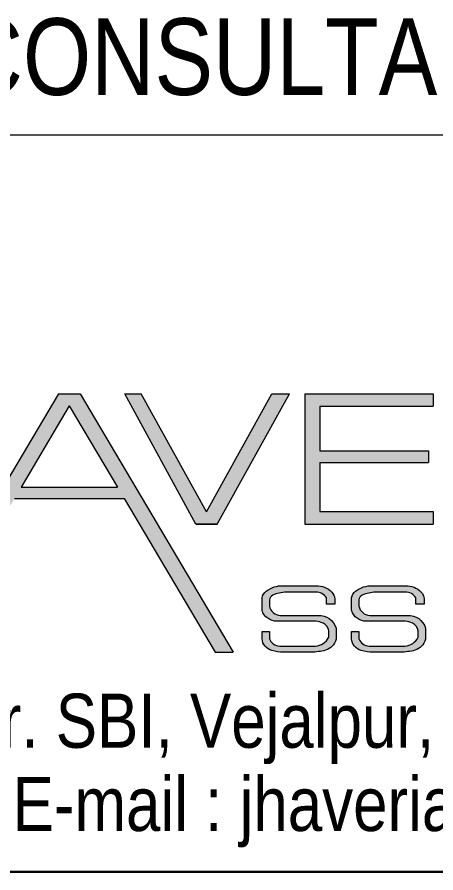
# Model space of a CAD drawing. Header units: millimetres. Extents: x 1112055 to 3390982, y -148532 to 766891.
# Drawn here: x 2535614 to 2537055, y 146448 to 149388 of the extents above; entities that cross this region are included whole.
import ezdxf

# ---------------------------------------------------------------- set-up
doc = ezdxf.new("R2010")
doc.units = ezdxf.units.MM
doc.layers.add('B TITLE BLOCK', color=250, linetype='Continuous', lineweight=0)
doc.layers.add('P_TITLE BLOCK TEXT', color=7, linetype='Continuous', lineweight=9)
doc.layers.add('FORMAT TEXT', color=7, linetype='Continuous')
doc.styles.add('SWINC', font='swissc.ttf')

msp = doc.modelspace()

# ---------------------------------------------------------------- hatches: boundary and pattern name
at = {"layer": 'P_TITLE BLOCK TEXT'}
h = msp.add_hatch(color=7, dxfattribs=at)
h.paths.add_polyline_path([(2535831.61826122, 148093.4981091651), (2535756.365859791, 148093.4981091651), (2535229.712223756, 147205.9909874747), (2535291.808004781, 147205.9909874747), (2535604.940502106, 147733.6761725821), (2535983.043618905, 147733.6761725821), (2536296.17611623, 147205.9909874747), (2536358.271897255, 147205.9909874747)])
h.paths.add_polyline_path([(2535793.9920605, 148052.2624178094), (2535959.895095317, 147772.6856431956), (2535628.089025695, 147772.6856431956)], flags=16)
for points in [[(2536551.278056727, 148093.4981091651), (2536490.974455677, 148093.4981091651), (2536265.830001526, 147688.3667257378), (2536040.685547385, 148093.4981091651), (2535984.868099401, 148093.4981091651), (2536229.053651819, 147646.0311153832), (2536302.606351232, 147646.0311153832)], [(2537046.144806381, 148093.4981091651), (2536603.945626265, 148093.4981091651), (2536603.945626265, 147646.0311153832), (2537046.144806381, 147646.0311153832), (2537046.144806381, 147689.003591113), (2536656.356418202, 147689.003591113), (2536656.356418202, 147858.0560761518), (2537029.75742597, 147858.0560761518), (2537029.75742597, 147898.1400471047), (2536656.356418202, 147898.1400471047), (2536656.356418202, 148051.0197528433), (2537046.144806381, 148051.0197528433)]]:
    msp.add_hatch(color=7, dxfattribs=at).paths.add_polyline_path(points)
h = msp.add_hatch(color=7, dxfattribs=at)
edge = h.paths.add_edge_path()
edge.add_line((2536678.725602919, 147371.0970608802), (2536678.725602919, 147392.6105171847))
edge.add_arc((2536642.361206669, 147368.9787190625), 43.36855078691923, 33.01826321564511, 89.55826277277895)
edge.add_line((2536642.695564867, 147412.3459809249), (2536539.923231843, 147412.3459809249))
edge.add_arc((2536545.415503123, 147285.9014119209), 126.563794488473, 92.48714741873879, 114.0429537283691)
edge.add_arc((2536501.741908724, 147383.7963323533), 19.3686532974727, 114.0429537294062, 173.3691583151758)
edge.add_line((2536482.502817144, 147386.0328666861), (2536482.502817144, 147364.4532486314))
edge.add_arc((2536522.026959181, 147372.4034027843), 40.31578790872518, 191.3730973809643, 266.989319789544)
edge.add_line((2536519.909489146, 147332.1432602716), (2536650.127205427, 147332.1432602716))
edge.add_arc((2536653.778722114, 147272.3538161113), 59.90084479320168, 15.593509061330622, 93.49488039938291, ccw=False)
edge.add_line((2536711.474798074, 147288.4558043651), (2536711.618771759, 147250.1466837119))
edge.add_arc((2536659.714066132, 147263.7239778527), 53.65110793494174, 286.83610795885704, 345.3409580231924, ccw=False)
edge.add_arc((2536622.668705109, 147424.7865820037), 218.8261384187173, 270.9573158560145, 283.9044309719972, ccw=False)
edge.add_line((2536626.32475075, 147205.9909874747), (2536530.709604122, 147205.9909874747))
edge.add_arc((2536534.061597365, 147376.8654711534), 170.9073580336895, 255.2817551210301, 268.87619010347515, ccw=False)
edge.add_arc((2536502.05711243, 147255.0297056012), 44.93815218259383, 183.4260365920886, 255.2817551212632, ccw=False)
edge.add_line((2536457.199274852, 147252.3442020016), (2536457.199274852, 147276.5695066491))
edge.add_line((2536457.199274852, 147276.5695066456), (2536482.502817149, 147276.5695066456))
edge.add_line((2536482.502817144, 147276.5695066456), (2536482.502817144, 147252.3294638176))
edge.add_arc((2536516.326390988, 147263.7211658754), 35.69040519496345, 198.6134072769036, 234.8504137460179)
edge.add_arc((2536521.493425226, 147271.0596035926), 44.66542113087456, 234.8504137462263, 265.2644397945826)
edge.add_line((2536517.805979885, 147226.5466550176), (2536641.022877236, 147226.5466550176))
edge.add_arc((2536636.598866518, 147282.0079521928), 55.63746359915737, 274.5606862053867, 333.2673842339913)
edge.add_line((2536686.289545835, 147256.9806921697), (2536686.57184479, 147278.9703622308))
edge.add_arc((2536652.013357687, 147274.0838957141), 34.90224327661345, 8.048099003175661, 64.75619501759226)
edge.add_arc((2536634.789226073, 147237.5532739176), 75.28982848682053, 64.75619501777959, 84.27045226384784)
edge.add_line((2536642.305627382, 147312.4669708247), (2536508.626184665, 147312.4669708247))
edge.add_arc((2536506.772816283, 147363.9863635024), 51.55271860665086, 195.9277156249536, 272.0602807550699, ccw=False)
edge.add_line((2536457.199274852, 147349.8390391754), (2536457.199274852, 147392.2797084255))
edge.add_arc((2536494.537834386, 147385.4819093889), 37.9523135023284, 127.42578174409411, 169.6818301060569, ccw=False)
edge.add_arc((2536527.096990931, 147342.9359914849), 91.52706320381168, 88.3567074096274, 127.42578174509751, ccw=False)
edge.add_line((2536529.721706516, 147434.425412551), (2536643.109722278, 147434.425412551))
edge.add_arc((2536643.541074096, 147358.5002763053), 75.92636155025974, 45.300427081282805, 90.32550976596679, ccw=False)
edge.add_arc((2536673.331981328, 147388.6052469558), 33.57299790848978, 1.8933564716198816, 45.30042708078719, ccw=False)
edge.add_line((2536706.886650188, 147389.7144749884), (2536706.886650188, 147371.0970608787))
edge.add_line((2536706.886650188, 147371.0970608802), (2536678.725602924, 147371.0970608802))
h = msp.add_hatch(color=7, dxfattribs=at)
edge = h.paths.add_edge_path()
edge.add_line((2536986.336897327, 147371.0970608802), (2536986.336897327, 147392.6105171847))
edge.add_arc((2536949.972501077, 147368.9787190625), 43.36855078691923, 33.01826321564511, 89.55826277277895)
edge.add_line((2536950.306859274, 147412.3459809249), (2536847.534526251, 147412.3459809249))
edge.add_arc((2536853.026797541, 147285.9014119209), 126.563794488473, 92.48714741873879, 114.0429537283691)
edge.add_arc((2536809.353203132, 147383.7963323533), 19.3686532974727, 114.0429537294062, 173.3691583151758)
edge.add_line((2536790.114111563, 147386.0328666861), (2536790.114111563, 147364.4532486314))
edge.add_arc((2536829.63825359, 147372.4034027843), 40.31578790872518, 191.3730973809643, 266.989319789544)
edge.add_line((2536827.520783565, 147332.1432602716), (2536957.738499847, 147332.1432602716))
edge.add_arc((2536961.390016533, 147272.3538161113), 59.90084479320168, 15.593509061330622, 93.49488039938291, ccw=False)
edge.add_line((2537019.086092492, 147288.4558043651), (2537019.230066178, 147250.1466837119))
edge.add_arc((2536967.325360551, 147263.7239778527), 53.65110793494174, 286.83610795885704, 345.3409580231924, ccw=False)
edge.add_arc((2536930.279999517, 147424.7865820037), 218.8261384187173, 270.9573158560145, 283.9044309719972, ccw=False)
edge.add_line((2536933.936045159, 147205.9909874747), (2536838.320898531, 147205.9909874747))
edge.add_arc((2536841.672891773, 147376.8654711534), 170.9073580336895, 255.2817551210301, 268.87619010347515, ccw=False)
edge.add_arc((2536809.668406838, 147255.0297056012), 44.93815218259383, 183.4260365920886, 255.2817551212632, ccw=False)
edge.add_line((2536764.81056926, 147252.3442020016), (2536764.81056926, 147276.5695066491))
edge.add_line((2536764.81056926, 147276.5695066456), (2536790.114111558, 147276.5695066456))
edge.add_line((2536790.114111563, 147276.5695066456), (2536790.114111563, 147252.3294638176))
edge.add_arc((2536823.937685397, 147263.7211658754), 35.69040519496345, 198.6134072769036, 234.8504137460179)
edge.add_arc((2536829.104719635, 147271.0596035926), 44.66542113087456, 234.8504137462263, 265.2644397945826)
edge.add_line((2536825.417274293, 147226.5466550176), (2536948.634171644, 147226.5466550176))
edge.add_arc((2536944.210160927, 147282.0079521928), 55.63746359915737, 274.5606862053867, 333.2673842339913)
edge.add_line((2536993.900840243, 147256.9806921697), (2536994.183139198, 147278.9703622308))
edge.add_arc((2536959.624652095, 147274.0838957141), 34.90224327661345, 8.048099003175661, 64.75619501759226)
edge.add_arc((2536942.400520481, 147237.5532739176), 75.28982848682053, 64.75619501777959, 84.27045226384784)
edge.add_line((2536949.91692179, 147312.4669708247), (2536816.237479072, 147312.4669708247))
edge.add_arc((2536814.384110692, 147363.9863635024), 51.55271860665086, 195.9277156249536, 272.0602807550699, ccw=False)
edge.add_line((2536764.81056926, 147349.8390391754), (2536764.81056926, 147392.2797084255))
edge.add_arc((2536802.149128795, 147385.4819093889), 37.9523135023284, 127.42578174409411, 169.6818301060569, ccw=False)
edge.add_arc((2536834.70828534, 147342.9359914849), 91.52706320381168, 88.3567074096274, 127.42578174509751, ccw=False)
edge.add_line((2536837.333000924, 147434.425412551), (2536950.721016685, 147434.425412551))
edge.add_arc((2536951.152368515, 147358.5002763053), 75.92636155025974, 45.300427081282805, 90.32550976596679, ccw=False)
edge.add_arc((2536980.943275747, 147388.6052469558), 33.57299790848978, 1.8933564716198816, 45.30042708078719, ccw=False)
edge.add_line((2537014.497944596, 147389.7144749884), (2537014.497944596, 147371.0970608787))
edge.add_line((2537014.497944596, 147371.0970608802), (2536986.336897333, 147371.0970608802))

# ---------------------------------------------------------------- linework, layer by layer
at = {"layer": 'B TITLE BLOCK', "color": 250, "lineweight": 0}
msp.add_line((2542423.742789106, 148982.6156493643), (2533640.342278655, 148982.6156493643), dxfattribs=at)
at = {"layer": 'B TITLE BLOCK', "color": 250, "lineweight": 0, "const_width": 7.323781844272357}
msp.add_lwpolyline([(2533640.342278655, 146451.3891924395), (2542423.742789106, 146451.3891924395)], dxfattribs=at)
at = {"layer": 'P_TITLE BLOCK TEXT', "color": 7}
for points in [[(2535756.365859791, 148093.4981091637), (2535229.712223756, 147205.990987473)], [(2535831.61826122, 148093.4981091637), (2536358.271897255, 147205.990987473)], [(2535984.868099401, 148093.4981091637), (2536040.685547385, 148093.4981091637)], [(2536302.606351232, 147646.0311153815), (2536229.053651819, 147646.0311153815), (2535984.868099401, 148093.4981091637)], [(2536265.830001526, 147688.3667257362), (2536040.685547385, 148093.4981091637)], [(2536265.830001526, 147688.3667257362), (2536490.974455677, 148093.4981091637)], [(2536302.606351232, 147646.0311153815), (2536551.278056727, 148093.4981091637)], [(2536490.974455677, 148093.4981091637), (2536551.278056727, 148093.4981091637)], [(2536603.945626265, 148093.4981091637), (2537046.144806381, 148093.4981091637)], [(2536603.945626265, 148093.4981091637), (2536603.945626265, 147646.0311153815)], [(2537046.144806381, 148093.4981091637), (2537046.144806381, 148051.0197528418)], [(2536656.356418202, 148051.0197528418), (2536656.356418202, 147898.1400471031)], [(2536656.356418202, 148051.0197528418), (2537046.144806381, 148051.0197528418)], [(2536656.356418202, 147898.1400471031), (2537029.75742597, 147898.1400471031)], [(2537029.75742597, 147898.1400471031), (2537029.75742597, 147858.0560761501)], [(2536656.356418202, 147858.0560761501), (2536656.356418202, 147689.0035911112)], [(2536656.356418202, 147858.0560761501), (2537029.75742597, 147858.0560761501)], [(2535983.043618905, 147733.6761725807), (2536296.17611623, 147205.990987473)], [(2536656.356418202, 147689.0035911112), (2537046.144806381, 147689.0035911112)], [(2537046.144806381, 147689.0035911112), (2537046.144806381, 147646.0311153815)], [(2536229.053651819, 147646.0311153815), (2536302.606351232, 147646.0311153815)], [(2536603.945626265, 147646.0311153815), (2537046.144806381, 147646.0311153815)], [(2536296.17611623, 147205.990987473), (2536358.271897255, 147205.990987473)]]:
    msp.add_lwpolyline(points, dxfattribs=at)
at = {"layer": 'P_TITLE BLOCK TEXT'}
for points in [[(2535756.365859791, 148093.4981091637), (2535831.61826122, 148093.4981091637)], [(2535793.9920605, 148052.2624178079), (2535628.089025695, 147772.685643194)], [(2535793.9920605, 148052.2624178079), (2535959.895095317, 147772.685643194)], [(2535628.089025695, 147772.685643194), (2535959.895095317, 147772.685643194)], [(2535604.940502106, 147733.6761725807), (2535983.043618905, 147733.6761725807)]]:
    msp.add_lwpolyline(points, dxfattribs=at)
at = {"layer": 'P_TITLE BLOCK TEXT', "color": 7}
for points in [[(2536678.725602919, 147371.0970608784), (2536678.725602919, 147392.6105171749, 0.2518321425504549), (2536642.695564867, 147412.3459809234), (2536539.923231842, 147412.3459809234, 0.0943332803251045), (2536493.850704899, 147401.484566656, 0.2648005950274), (2536482.502817144, 147386.0328666846), (2536482.502817144, 147364.4532486284, 0.342455608626355), (2536519.909489146, 147332.14326027), (2536650.127205429, 147332.14326027, -0.3536343318604639), (2536711.474798074, 147288.4558043636), (2536711.618771764, 147250.1466837065, -0.2609690833415413), (2536675.25330719, 147212.3725088426, -0.0565526202682377), (2536626.32475075, 147205.990987473), (2536530.709604125, 147205.990987473, -0.0593865794242292), (2536490.639858464, 147211.5661135587, -0.324223828793496), (2536457.199274852, 147252.3442019998), (2536457.199274852, 147276.5695066435), (2536482.502817144, 147276.5695066435), (2536482.502817144, 147252.329463812, 0.1594446921200951), (2536495.778957215, 147234.5388426529, 0.1334907776809275), (2536517.805979885, 147226.5466550159), (2536641.022877237, 147226.5466550159, 0.2619100095917326), (2536686.289545835, 147256.980692168), (2536686.571844789, 147278.9703622274, 0.2526122615055632), (2536666.898150341, 147305.6530188117, 0.085353380822099), (2536642.305627382, 147312.4669708233), (2536508.626184663, 147312.4669708233, -0.3449747456290864), (2536457.199274852, 147349.8390391739), (2536457.199274852, 147392.2797084285, -0.1864948836794344), (2536471.472951709, 147415.6214065188, -0.172141735516322), (2536529.721706516, 147434.4254125492), (2536643.109722276, 147434.4254125492, -0.1990261439851543), (2536696.946872341, 147412.4690922313, -0.1916967583265429), (2536706.886650188, 147389.7144749869), (2536706.886650188, 147371.0970608784)], [(2536986.336897327, 147371.0970608784), (2536986.336897327, 147392.6105171749, 0.2518321425504549), (2536950.306859274, 147412.3459809234), (2536847.534526251, 147412.3459809234, 0.0943332803251045), (2536801.461999306, 147401.484566656, 0.2648005950274), (2536790.114111563, 147386.0328666846), (2536790.114111563, 147364.4532486284, 0.342455608626355), (2536827.520783565, 147332.14326027), (2536957.738499837, 147332.14326027, -0.3536343318604639), (2537019.086092492, 147288.4558043636), (2537019.230066171, 147250.1466837065, -0.2609690833415413), (2536982.8646016, 147212.3725088426, -0.0565526202682377), (2536933.936045159, 147205.990987473), (2536838.320898535, 147205.990987473, -0.0593865794242292), (2536798.251152873, 147211.5661135587, -0.324223828793496), (2536764.81056926, 147252.3442019998), (2536764.81056926, 147276.5695066435), (2536790.114111563, 147276.5695066435), (2536790.114111563, 147252.329463812, 0.1594446921200951), (2536803.390251624, 147234.5388426529, 0.1334907776809275), (2536825.417274293, 147226.5466550159), (2536948.634171645, 147226.5466550159, 0.2619100095917326), (2536993.900840243, 147256.980692168), (2536994.183139198, 147278.9703622274, 0.2526122615055632), (2536974.509444759, 147305.6530188117, 0.085353380822099), (2536949.91692179, 147312.4669708233), (2536816.237479072, 147312.4669708233, -0.3449747456290864), (2536764.81056926, 147349.8390391739), (2536764.81056926, 147392.2797084285, -0.1864948836794344), (2536779.084246127, 147415.6214065188, -0.172141735516322), (2536837.333000924, 147434.4254125492), (2536950.721016685, 147434.4254125492, -0.1990261439851543), (2537004.55816675, 147412.4690922313, -0.1916967583265429), (2537014.497944596, 147389.7144749869), (2537014.497944596, 147371.0970608784)]]:
    msp.add_lwpolyline(points, format="xyb", close=True, dxfattribs=at)

# ---------------------------------------------------------------- texts
at = {"layer": 'FORMAT TEXT', "style": 'SWINC'}
msp.add_text('SERVICES CONSULTANT', height=263.5020153133752, dxfattribs=at).set_placement((2533806.693824668, 149120.2220812814))
at = {"layer": 'P_TITLE BLOCK TEXT', "style": 'SWINC'}
for s, p in [('2, Palkhi Society, Nr. SBI, Vejalpur, Jivraj Park, Ahmedabad-380051', (2533712.153215195, 146877.5889832164)), ('E-mail : jhaveriassociates04@yahoo.co.in,', (2535599.059445284, 146591.5372482367))]:
    msp.add_text(s, height=185.8677340515502, dxfattribs=at).set_placement(p)

doc.saveas('drawing.dxf')
